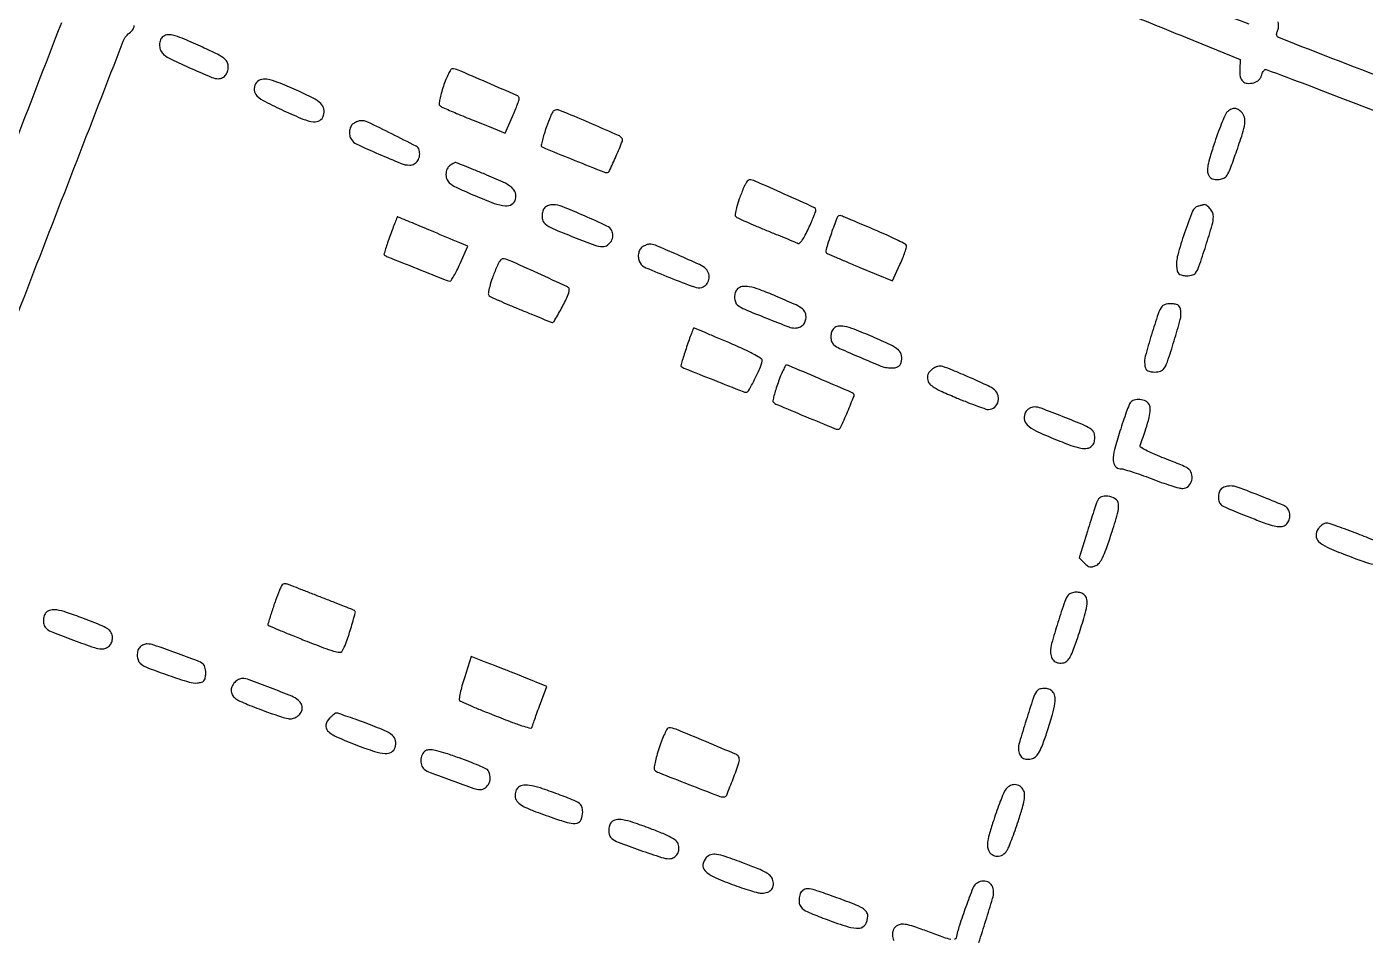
# Model space of a CAD drawing. Header units: metres. Extents: x 244 to 6504, y 133 to 4776.
# Drawn here: x 2729.8 to 3089, y 1568.6 to 1813.2 of the extents above; entities that cross this region are included whole.
import ezdxf

# ---------------------------------------------------------------- set-up
doc = ezdxf.new("R2010")
doc.units = ezdxf.units.M
doc.header["$MEASUREMENT"] = 0

msp = doc.modelspace()

# ---------------------------------------------------------------- linework, layer by layer
for points in [[(2911.41, 1862.55, -0.000024), (2956.38, 1844.42, -0.000034), (2996.66, 1828.17, -0.00002), (3030.58, 1814.48, -0.00043), (3040.7, 1810.39), (3055.4, 1804.43), (3055.28, 1801.76, 0.059155), (3055.42, 1799.79, 0.154594), (3056.1, 1798.55, 0.174817), (3057.29, 1798.02, 0.080023), (3059.02, 1798.17, 0.060586), (3059.79, 1798.46, 0.071737), (3060.43, 1798.93, 0.072805), (3060.9, 1799.54, 0.065035), (3061.19, 1800.29, -0.043738), (3061.41, 1800.92, -0.067543), (3061.71, 1801.4, -0.092998), (3062.04, 1801.68, -0.217506), (3062.36, 1801.71, -0.004707), (3073.43, 1797.58, -0.000015), (3212.47, 1744.26, -0.000001), (3356.48, 1689.04, -0.090549)], [(3360.94, 1697.34, -0.000001), (3222.9, 1750.06, -0.000075), (3098.13, 1797.73, -0.00214), (3065.96, 1810.18, -0.073954), (3065.43, 1810.49, -0.171769), (3065.19, 1810.87, -0.119206), (3065.2, 1811.42, -0.027546), (3065.48, 1812.31, 0.160032), (3065.58, 1814.51, 0.149546)], [(2390.74, 4302.36, -0.000001), (2436.6, 4383.87, -0.253439)], [(5649.78, 2908.29, -0.000001), (5592.12, 2927.27, -0.000136)], [(1770.95, 4232.21, -0.000001), (1756.31, 4203.53, -0.092463)], [(2358.85, 2292.47, -0.000002), (2402.87, 2275.77, -0.000001), (2455, 2255.99, -0.000469)], [(2661.8, 3304.26, -0.000001), (2697.55, 3290.75, -0.000089)], [(2166.88, 2385.74, -0.000003), (2059.01, 2428.09, -0.099946)], [(2836.31, 1902.63, -0.000001), (2798.12, 1918.05, -0.081722)], [(1593.92, 2905.57, -0.000004), (1514.48, 2912.51, -0.000011)], [(2910.82, 2101.23, -0.000002), (2871.64, 2116.15, -0.08954)], [(1989.74, 2610.17, -0.000005), (1937.37, 2630.58, -0.000013)], [(2835.59, 1257.96, 0.000001), (2811.6, 1266.94)], [(2724.87, 2153.38, -0.00001), (2851.52, 2105.29, -0.308463)], [(2487.51, 2262.24, 0.000015), (2352.21, 2313.65, 0.000934)], [(3433.83, 1894.18, -0.000012), (3289.85, 1953, -0.000025), (3146.63, 2011.53, -0.11823)], [(2592.86, 1267.89, -0.000002), (2552.45, 1283.32, -0.105537)], [(2874.35, 2096.45, 0.000005), (2911.92, 2082.18, 0.000032)], [(2862.15, 2119.97, -0.000008), (2820.04, 2135.87, -0.000412)], [(2535.59, 1289.9, -0.000004), (2496.83, 1304.97, -0.000295)], [(3121.11, 1058.8, -0.000012), (2978.85, 1116.92, -0.000024), (2837.26, 1174.78, -0.126636), (2834.9, 1176.54, 0.087599), (2834.29, 1177.07, 0.045304), (2833.38, 1177.51, 0.039193), (2832.23, 1177.84, 0.028537), (2830.93, 1178.04, -0.066973), (2828.35, 1178.63, -0.000154), (2791.71, 1192.34, -0.000926), (2747.74, 1208.91, -0.000419), (2690.2, 1230.77, -0.000083), (2637.37, 1250.91, -0.000137)], [(2796.52, 1908.71, -0.000023), (2830.06, 1895.27, -0.000319)], [(3007.48, 1833.68, -0.0002), (2928.29, 1865.55, -0.000056), (2878.37, 1885.67, -0.000093)], [(2739.05, 1814.25, -0.00015), (2712.73, 1746.2, -0.000111), (2686.19, 1677.72, -0.14856)], [(2702.96, 1673.09, -0.000179), (2729.2, 1740.98, -0.000132), (2755.67, 1809.33, -0.147774), (2757.56, 1811.75, 0.06287), (2758.11, 1812.25, 0.084357), (2758.45, 1812.83, 0.082448), (2758.59, 1813.51, 0.057216)], [(3057.84, 1813.85, -0.001044), (3038.66, 1821.31, -0.002299)], [(2582, 1359.84, -0.000007), (2591.28, 1384.3, -0.000479)], [(2985.25, 1567.41, 0.003556), (2987.14, 1573.29, 0.00315), (2988.97, 1579.24, 0.071786), (2989.24, 1581.01, 0.130031), (2988.82, 1582.64, 0.16133), (2987.66, 1583.69, 0.155223), (2986.08, 1583.87, 0.118909), (2984.48, 1583.13, 0.133597), (2983.66, 1582.02, 0.004684), (2981.77, 1576.99, 0.009257), (2980.06, 1572.01, 0.030371), (2979.19, 1568.65, -0.313557), (2978.75, 1568.22, -0.094128)], [(2977.76, 1568.25, -0.032587), (2975.9, 1568.77, -0.004291), (2972.05, 1570.18, 0.006152), (2968.37, 1571.52, 0.028144), (2966.19, 1572.14, 0.050557), (2964.71, 1572.32, 0.112422), (2963.61, 1572.09, 0.064079), (2962.91, 1571.66, 0.092677), (2962.44, 1571.1, 0.084488), (2962.17, 1570.38, 0.045156), (2962.09, 1569.42, 0.108033), (2962.41, 1567.93, 0.145735)]]:
    msp.add_lwpolyline(points, format="xyb")
for points in [[(2766.14, 1810.38, 0.123059), (2765.53, 1809.36, 0.09389), (2765.39, 1808.06, 0.091254), (2765.73, 1806.77, 0.107551), (2766.5, 1805.76, 0.064271), (2768.55, 1804.45, 0.006259), (2773.91, 1801.99, 0.004785), (2779.44, 1799.6, 0.099954), (2781.19, 1799.25, 0.121118), (2782.33, 1799.53, 0.119662), (2783.22, 1800.31, 0.105662), (2783.72, 1801.49, 0.077913), (2783.78, 1802.93, 0.129149), (2783.35, 1804.01, 0.08567), (2782.37, 1804.95, 0.037646), (2780.47, 1806.04, 0.005384), (2776.38, 1807.94, 0.006079), (2771.44, 1810.09, 0.041301), (2768.91, 1810.92, 0.09741), (2767.33, 1810.98, 0.159044)], [(2841.56, 1797.24, 0.012571), (2840.97, 1795.32, 0.022852), (2840.59, 1793.73, 0.021361), (2840.41, 1792.5, 0.244049), (2840.59, 1792.05, 0.075711), (2841.4, 1791.54, 0.002265), (2845.08, 1789.95, 0.004303), (2849.57, 1788.08, 0.002588), (2854.93, 1785.94), (2858.14, 1784.67), (2860.12, 1789.08, 0.008156), (2860.86, 1790.82, 0.011797), (2861.46, 1792.38, 0.007568), (2861.9, 1793.69, 0.159692), (2861.9, 1794.09, 0.211956), (2861.32, 1794.73, 0.0011), (2853.29, 1798.23, 0.001986), (2845.52, 1801.57, 0.100649), (2843.9, 1801.9, 0.266187), (2843.53, 1801.69, 0.016246), (2842.9, 1800.53, 0.020721), (2842.23, 1799.02, 0.013548)], [(2791.17, 1797.9, 0.147885), (2790.82, 1796.16, 0.179992), (2791.54, 1794.67, 0.072075), (2793.76, 1793.09, 0.01061), (2798.74, 1790.66, 0.011268), (2803.87, 1788.43, 0.066181), (2806.71, 1787.69, 0.167024), (2808.38, 1788.05, 0.183106), (2809.41, 1789.34, 0.126746), (2809.51, 1791.12, 0.155827), (2808.7, 1792.57, 0.071692), (2806.62, 1794.04, 0.011821), (2802.17, 1796.16, 0.01122), (2797.17, 1798.27, 0.055217), (2794.22, 1799.08, 0.121562), (2792.37, 1798.92, 0.190232)], [(2869.24, 1786.32, 0.009363), (2868.6, 1784.4, 0.015018), (2868.13, 1782.74, 0.008825), (2867.81, 1781.37, 0.316496), (2867.94, 1781.08, 0.041923), (2869.38, 1780.35, 0.000883), (2876.83, 1777.34, 0.00042), (2884.59, 1774.22, 0.095481), (2885.36, 1774.07, 0.290262), (2886.16, 1774.58, 0.008), (2887.94, 1778.52, 0.007898), (2889.6, 1782.51, 0.301224), (2889.41, 1783.42, 0.091126), (2888.57, 1783.99, 0.000826), (2881.57, 1787.05, 0.002305), (2875.06, 1789.85, 0.024131), (2872.33, 1790.86, 0.16726), (2871.55, 1790.84, 0.155147), (2870.93, 1790.35, 0.056731), (2870.28, 1789.12, 0.007252)], [(3052.05, 1790.47, 0.116895), (3051.53, 1789.81, 0.008846), (3050.59, 1787.71, 0.011812), (3049.58, 1785.13, 0.008707), (3048.57, 1782.23, 0.005501), (3047.31, 1778.27, 0.026587), (3046.75, 1775.98, 0.048755), (3046.61, 1774.47, 0.122027), (3046.88, 1773.41, 0.066185), (3047.35, 1772.75, 0.105102), (3047.92, 1772.36, 0.087899), (3048.68, 1772.19, 0.035528), (3049.74, 1772.21, 0.088753), (3051.03, 1772.58, 0.139431), (3051.89, 1773.34, 0.052806), (3052.69, 1774.96, 0.004396), (3054.29, 1779.37, 0.006963), (3056.01, 1784.51, 0.04345), (3056.62, 1787.21, 0.095334), (3056.52, 1788.93, 0.136091), (3055.77, 1790.26, 0.061844), (3054.85, 1790.98, 0.120893), (3053.96, 1791.25, 0.120813), (3053.05, 1791.08, 0.061716)], [(2817.51, 1787.27, 0.140896), (2816.8, 1786.52, 0.084678), (2816.41, 1785.35, 0.079653), (2816.43, 1784.03, 0.098838), (2816.87, 1782.9, 0.143743), (2818.18, 1781.75, 0.005354), (2824.23, 1779.03, 0.006905), (2830.23, 1776.51, 0.096364), (2832.52, 1776.06, 0.13006), (2833.76, 1776.39, 0.122824), (2834.71, 1777.3, 0.111738), (2835.18, 1778.62, 0.094098), (2835.07, 1780.1, 0.212403), (2834.27, 1781.11, 0.003505), (2827.71, 1784.45, 0.005079), (2821.27, 1787.59, 0.123377), (2819.33, 1787.98, 0.061222), (2819, 1787.92, 0.019494), (2818.52, 1787.76, 0.019131), (2818, 1787.53, 0.020211)], [(2843.25, 1775.86, 0.07809), (2842.75, 1775.36, 0.075336), (2842.42, 1774.73, 0.066533), (2842.27, 1773.96, 0.043651), (2842.3, 1773.05, 0.112353), (2842.72, 1771.84, 0.10535), (2843.63, 1770.9, 0.041776), (2845.5, 1769.87, 0.00455), (2850.01, 1767.88, 0.012427), (2855.22, 1765.8, 0.066193), (2858.2, 1765.13, 0.162138), (2859.95, 1765.54, 0.193061), (2860.95, 1766.89, 0.144514), (2860.9, 1768.61, 0.143327), (2859.92, 1770.03, 0.062703), (2857.58, 1771.49, 0.010166), (2852.65, 1773.64, 0.001686), (2849.76, 1774.83, 0.002642), (2847.26, 1775.82, 0.000706), (2845.07, 1776.68, 0.096712), (2844.8, 1776.73, 0.109326), (2844.59, 1776.68, 0.015183), (2844.19, 1776.47, 0.016784), (2843.73, 1776.19, 0.013518)], [(2922.12, 1769.93, 0.011354), (2920.97, 1766.97, 0.024146), (2920.24, 1764.62, 0.02515), (2919.87, 1762.86, 0.252606), (2920.12, 1762.18, 0.076838), (2920.57, 1761.88, 0.002087), (2922.76, 1760.9, 0.004282), (2925.34, 1759.77, 0.002917), (2928.3, 1758.54, -0.000023), (2931.28, 1757.31, -0.000033), (2933.93, 1756.23, -0.000018), (2936.17, 1755.31, -0.0005), (2936.76, 1755.06, 0.303183), (2937.23, 1755.16, 0.043622), (2937.89, 1755.95, 0.032794), (2938.68, 1757.24, 0.013546), (2939.57, 1759.08, 0.004791), (2940.33, 1760.8, 0.006777), (2940.97, 1762.34, 0.004118), (2941.48, 1763.65, 0.090989), (2941.55, 1764.05, 0.294407), (2941.18, 1764.62, 0.000954), (2933.06, 1768.28, 0.002042), (2925.25, 1771.75, 0.103756), (2923.63, 1772.09, 0.211548), (2923.34, 1771.96, 0.031941), (2922.93, 1771.46, 0.031185), (2922.51, 1770.76, 0.022332)], [(2868.82, 1764.67, 0.122), (2868.23, 1763.7, 0.079666), (2868.05, 1762.41, 0.08095), (2868.28, 1761.14, 0.135008), (2868.9, 1760.26, 0.073211), (2870.9, 1759.04, 0.006179), (2876.52, 1756.75, 0.005513), (2882.24, 1754.56, 0.088639), (2884.26, 1754.2, 0.144794), (2885.61, 1754.6, 0.11948), (2886.64, 1755.69, 0.118411), (2887.06, 1757.14, 0.140593), (2886.73, 1758.52, 0.157294), (2885.47, 1759.7, 0.005765), (2879.43, 1762.43, 0.008043), (2873.47, 1764.93, 0.09092), (2870.97, 1765.44, 0.05146), (2870.39, 1765.39, 0.039091), (2869.78, 1765.22, 0.040056), (2869.22, 1764.97, 0.070599)], [(3044.09, 1765.01, 0.236526), (3042.62, 1763.72, 0.013298), (3040.43, 1757.85, 0.018949), (3038.63, 1751.9, 0.092727), (3038.39, 1748.41, 0.046777), (3038.59, 1747.46, 0.134929), (3038.95, 1746.9, 0.123398), (3039.57, 1746.57, 0.036136), (3040.64, 1746.38, 0.04111), (3041.47, 1746.37, 0.042839), (3042.29, 1746.5, 0.046742), (3042.96, 1746.73, 0.119435), (3043.37, 1747.05, 0.085363), (3044.34, 1748.83, 0.00562), (3046.18, 1754.42, 0.00628), (3047.88, 1760.01, 0.070599), (3048.2, 1762.3, 0.113383), (3047.95, 1763.41, 0.069948), (3047.19, 1764.53, 0.076265), (3046.25, 1765.31, 0.225581), (3045.43, 1765.39, -0.018235), (3045.3, 1765.34, -0.00164), (3044.95, 1765.25, -0.002131), (3044.54, 1765.13, -0.001663)], [(2827.25, 1757.17, 0.005562), (2826.58, 1755.24, 0.008984), (2826.05, 1753.59, 0.003363), (2825.63, 1752.17, 0.303335), (2825.7, 1751.98, 0.072406), (2826.58, 1751.46, 0.000524), (2834.53, 1748.28, 0.000409), (2842.58, 1745.08, 0.094779), (2843.36, 1744.93, 0.257989), (2843.69, 1745.11, 0.010188), (2844.4, 1746.3, 0.015795), (2845.21, 1747.81, 0.010255), (2846.04, 1749.61), (2848.11, 1754.29), (2845.98, 1755.19, 0.000356), (2839, 1758.12, 0.000833), (2833.78, 1760.3, 0.00009), (2829.43, 1762.11, 0.09882), (2829.24, 1762.15, 0.306181), (2829.15, 1762.09, 0.000874), (2828.59, 1760.69, 0.00452), (2827.96, 1759.08, 0.002756)], [(2946.94, 1761.34, 0.002809), (2945.5, 1757.3, 0.010718), (2944.66, 1754.76, 0.008765), (2944.16, 1753.01, 0.267581), (2944.28, 1752.58, 0.093031), (2944.57, 1752.38, 0.00077), (2947.08, 1751.28, 0.002717), (2949.98, 1750.04, 0.001742), (2953.35, 1748.62), (2962.1, 1744.99), (2964.1, 1749.4, 0.01019), (2964.85, 1751.14, 0.014454), (2965.43, 1752.72, 0.010449), (2965.85, 1754.04, 0.164862), (2965.83, 1754.5, 0.180533), (2965.5, 1754.87, 0.005351), (2963.62, 1755.84, 0.010048), (2961.34, 1756.94, 0.006689), (2958.69, 1758.1, -0.000047), (2955.9, 1759.28, -0.000052), (2953.2, 1760.42, -0.000048), (2950.9, 1761.4, -0.000267), (2949.65, 1761.92, 0.013621), (2948.31, 1762.45, 0.140798), (2947.73, 1762.49, 0.217194), (2947.33, 1762.2, 0.038307)], [(2895.02, 1754.15, 0.140937), (2894.3, 1753.4, 0.083696), (2893.92, 1752.23, 0.079399), (2893.93, 1750.92, 0.103034), (2894.36, 1749.81, 0.148144), (2895.89, 1748.53, 0.006481), (2902.37, 1745.86, 0.00641), (2908.93, 1743.35, 0.150763), (2910.89, 1743.25, 0.147686), (2912.14, 1744, 0.130278), (2912.84, 1745.35, 0.126273), (2912.79, 1746.91, 0.13469), (2911.99, 1748.2, 0.080756), (2910.3, 1749.34, 0.004426), (2904.44, 1751.97, 0.003601), (2898.45, 1754.55, 0.108165), (2896.84, 1754.85, 0.063163), (2896.5, 1754.79, 0.020142), (2896.03, 1754.63, 0.019742), (2895.51, 1754.41, 0.020799)], [(2855.88, 1748.74, 0.011354), (2854.72, 1745.77, 0.024146), (2853.99, 1743.43, 0.02515), (2853.63, 1741.66, 0.252606), (2853.87, 1740.98, 0.076838), (2854.33, 1740.68, 0.002087), (2856.51, 1739.7, 0.004282), (2859.1, 1738.58, 0.002917), (2862.06, 1737.34, -0.000027), (2865.04, 1736.12, -0.000039), (2867.68, 1735.03, -0.000021), (2869.92, 1734.11, -0.000586), (2870.5, 1733.87, 0.372284), (2871.27, 1734.12, 0.009774), (2873.2, 1737.5, 0.015663), (2874.91, 1740.9, 0.109252), (2875.31, 1742.7, 0.292275), (2874.88, 1743.37, 0.00134), (2866.9, 1747.05, 0.002779), (2859.23, 1750.5, 0.104781), (2857.38, 1750.89, 0.211548), (2857.09, 1750.76, 0.031941), (2856.69, 1750.26, 0.031185), (2856.27, 1749.56, 0.022332)], [(2920.49, 1742.81, 0.121602), (2919.91, 1741.85, 0.077414), (2919.72, 1740.56, 0.079735), (2919.93, 1739.32, 0.148479), (2920.52, 1738.49, 0.064534), (2922.46, 1737.36, 0.004554), (2928.28, 1734.98, 0.00359), (2934.25, 1732.65, 0.091724), (2935.95, 1732.34, 0.090403), (2937.14, 1732.56, 0.109975), (2938.09, 1733.18, 0.108191), (2938.69, 1734.15, 0.085196), (2938.9, 1735.37, 0.125428), (2938.57, 1736.66, 0.11895), (2937.67, 1737.66, 0.044698), (2935.69, 1738.76, 0.004648), (2930.82, 1740.88, 0.010571), (2926.41, 1742.64, 0.043562), (2923.64, 1743.41, 0.080717), (2921.78, 1743.45, 0.163345)], [(3034.49, 1738.17, 0.086673), (3033.38, 1736.13, 0.007589), (3031.58, 1730.49, 0.007205), (3029.94, 1724.78, 0.095151), (3029.77, 1722.6, 0.045825), (3029.98, 1721.63, 0.134976), (3030.34, 1721.06, 0.124329), (3030.96, 1720.73, 0.036165), (3032.03, 1720.55, 0.04111), (3032.86, 1720.54, 0.042839), (3033.67, 1720.66, 0.046742), (3034.35, 1720.9, 0.119435), (3034.76, 1721.21, 0.086673), (3035.87, 1723.26, 0.007589), (3037.67, 1728.9, 0.007205), (3039.31, 1734.61, 0.095151), (3039.47, 1736.79, 0.045825), (3039.27, 1737.75, 0.134976), (3038.91, 1738.32, 0.124329), (3038.29, 1738.65, 0.036165), (3037.22, 1738.83, 0.04111), (3036.38, 1738.85, 0.042839), (3035.57, 1738.72, 0.046742), (3034.9, 1738.49, 0.119435)], [(2906.84, 1727.26, 0.003261), (2906.2, 1725.3, 0.005351), (2905.68, 1723.63, 0.001198), (2905.25, 1722.18, 0.320872), (2905.29, 1722.06, 0.058552), (2906.39, 1721.46, 0.000684), (2914.11, 1718.39, 0.000443), (2922.01, 1715.27, 0.094147), (2922.81, 1715.12, 0.271476), (2923.49, 1715.52, 0.008405), (2925.08, 1718.48, 0.015921), (2926.5, 1721.46, 0.057087), (2927.12, 1723.47, 0.300448), (2926.85, 1724.11, 0.021495), (2925.13, 1725.15, 0.018779), (2922.42, 1726.51, 0.005452), (2918.14, 1728.41, 0.000781), (2914.61, 1729.91, 0.001264), (2911.6, 1731.19, 0.000163), (2908.92, 1732.31, 0.09949), (2908.76, 1732.34, 0.310473), (2908.65, 1732.27, 0.001377), (2908.11, 1730.85, 0.005708), (2907.51, 1729.21, 0.003491)], [(2946.32, 1732.21, 0.121711), (2945.74, 1731.26, 0.077284), (2945.55, 1729.96, 0.078887), (2945.76, 1728.7, 0.139918), (2946.35, 1727.84, 0.06816), (2947.91, 1726.87, 0.003445), (2953.4, 1724.47, 0.003265), (2958.95, 1722.13, 0.073531), (2960.63, 1721.7, 0.026748), (2962.23, 1721.63, 0.084991), (2963.28, 1721.82, 0.127435), (2963.97, 1722.29, 0.102845), (2964.41, 1723.07, 0.123395), (2964.52, 1724.93, 0.164332), (2963.7, 1726.4, 0.07347), (2961.53, 1727.85, 0.011241), (2956.78, 1729.97, 0.006332), (2951.79, 1731.99, 0.040204), (2949.17, 1732.77, 0.09126), (2947.53, 1732.82, 0.159462)], [(2931.37, 1717.64, 0.011704), (2930.74, 1715.78, 0.017875), (2930.28, 1714.14, 0.012695), (2929.99, 1712.79, 0.256143), (2930.12, 1712.41, 0.089109), (2931.03, 1711.82, 0.000758), (2938.76, 1708.59, 0.000695), (2946.53, 1705.38, 0.098081), (2947.51, 1705.18, 0.295423), (2948.18, 1705.62, 0.005105), (2950.02, 1709.83, 0.004808), (2951.78, 1714.09, 0.364846), (2951.56, 1714.74, 0.037127), (2950.21, 1715.45, 0.000613), (2942.37, 1718.8, 0.000243), (2934.17, 1722.28, 0.100766), (2933.57, 1722.41, 0.286144), (2933.34, 1722.26, 0.00598), (2932.74, 1721.01, 0.012029), (2932.08, 1719.47, 0.007575)], [(2972.68, 1721.21, 0.041934), (2971.97, 1720.53, 0.09072), (2971.58, 1719.88, 0.097654), (2971.46, 1719.17, 0.054336), (2971.58, 1718.3, 0.131614), (2972.14, 1717.29, 0.063631), (2973.31, 1716.36, 0.03215), (2975.4, 1715.27, 0.006001), (2979.38, 1713.55, 0.004988), (2982.28, 1712.38, 0.006911), (2984.91, 1711.38, 0.004515), (2987.13, 1710.6, 0.082447), (2987.86, 1710.48, 0.17879), (2989.52, 1711.1, 0.16352), (2990.46, 1712.67, 0.151312), (2990.3, 1714.58, 0.153257), (2989.08, 1716.06, 0.036903), (2987.27, 1717.05, 0.003617), (2982.74, 1719.09, 0.004461), (2978.19, 1721.04, 0.022446), (2975.59, 1721.99, 0.075778), (2974.9, 1722.1, 0.066987), (2974.16, 1722.01, 0.060352), (2973.42, 1721.71, 0.044134)], [(2997.81, 1709.74, 0.150661), (2997.46, 1707.92, 0.177911), (2998.23, 1706.36, 0.078546), (3000.52, 1704.78, 0.014363), (3005.22, 1702.7, 0.007854), (3009.96, 1700.84, 0.041389), (3012.64, 1700.09, 0.085781), (3014.37, 1700.05, 0.160102), (3015.61, 1700.68, 0.121666), (3016.19, 1701.63, 0.077337), (3016.38, 1702.92, 0.079235), (3016.17, 1704.18, 0.143389), (3015.58, 1705.02, 0.070089), (3013.62, 1706.19, 0.005213), (3007.86, 1708.54, 0.004442), (3001.97, 1710.8, 0.089916), (3000.1, 1711.14, 0.076774), (2999.44, 1711.04, 0.061705), (2998.79, 1710.74, 0.060967), (2998.22, 1710.29, 0.070826)], [(3025.9, 1712.3, 0.066506), (3025.57, 1711.7, 0.003769), (3024.83, 1709.71, 0.005722), (3023.99, 1707.32, 0.004163), (3023.11, 1704.64, 0.014065), (3021.69, 1699.71, 0.065819), (3021.33, 1696.79, 0.166075), (3021.88, 1695.22, 0.228961), (3023.21, 1694.58, -0.069957), (3024.12, 1694.45, -0.006873), (3026.25, 1693.8, -0.008581), (3028.78, 1692.94, -0.0067), (3031.5, 1691.93, 0.007529), (3034.23, 1690.92, 0.00937), (3036.8, 1690.06, 0.007895), (3038.97, 1689.42, 0.067931), (3039.97, 1689.28, 0.189893), (3041.5, 1689.89, 0.146279), (3042.41, 1691.45, 0.138144), (3042.35, 1693.33, 0.167411), (3041.3, 1694.74, 0.047859), (3040.78, 1695.02, 0.002322), (3038.98, 1695.78, 0.003763), (3036.83, 1696.66, 0.002703), (3034.41, 1697.62, -0.010258), (3031.95, 1698.63, -0.020057), (3030.05, 1699.56, -0.01652), (3028.66, 1700.36, -0.354981), (3028.52, 1700.78, 0.007915), (3030.08, 1705.25, 0.024606), (3030.94, 1708.33, 0.035236), (3031.27, 1710.49, 0.144066), (3031, 1711.77, 0.157668), (3030.06, 1712.68, 0.087684), (3028.51, 1713.12, 0.089342), (3026.93, 1713, 0.173896)], [(3050.32, 1689.15, 0.121637), (3049.75, 1688.2, 0.077372), (3049.56, 1686.91, 0.079462), (3049.77, 1685.66, 0.145691), (3050.36, 1684.82, 0.062352), (3050.97, 1684.45, 0.003268), (3053.06, 1683.54, 0.00512), (3055.58, 1682.49, 0.003697), (3058.41, 1681.37, 0.005668), (3062.31, 1679.9, 0.028288), (3064.55, 1679.23, 0.052982), (3066.05, 1679.04, 0.112938), (3067.18, 1679.27, 0.124043), (3068.13, 1680.03, 0.1056), (3068.67, 1681.18, 0.100004), (3068.71, 1682.51, 0.099517), (3068.23, 1683.76, 0.15364), (3067.08, 1684.73, 0.004193), (3060.91, 1687.24, 0.006065), (3054.87, 1689.55, 0.088556), (3052.63, 1689.95, 0.045902), (3051.99, 1689.89, 0.037164), (3051.33, 1689.71, 0.03849), (3050.74, 1689.46, 0.075002)], [(3017.21, 1686.18, 0.033004), (3016.87, 1685.38, 0.002695), (3016.14, 1683.23, 0.003611), (3015.29, 1680.65, 0.00277), (3014.4, 1677.83), (3012.19, 1670.68), (3013.61, 1669.26, 0.031661), (3014.43, 1668.54, 0.110528), (3015.06, 1668.24, 0.120753), (3015.73, 1668.26, 0.041351), (3016.65, 1668.59, 0.119651), (3017.6, 1669.33, 0.052208), (3018.45, 1670.69, 0.028837), (3019.42, 1672.97, 0.006254), (3020.8, 1677.01, 0.010618), (3022.51, 1682.58, 0.092266), (3022.74, 1685.14, 0.239066), (3021.89, 1686.5, 0.110422), (3019.86, 1687.17, 0.036536), (3018.89, 1687.2, 0.078333), (3018.16, 1687.05, 0.098437), (3017.61, 1686.71, 0.088076)], [(3076.32, 1678.4, 0.145042), (3075.78, 1676.59, 0.207876), (3076.43, 1675.07, 0.08348), (3078.7, 1673.56, 0.012996), (3083.68, 1671.47, 0.011454), (3089.82, 1669.26, 0.094908), (3092.73, 1668.86, 0.283766), (3094.1, 1669.81, 0.127778), (3094.46, 1672.06, 0.087785), (3094.08, 1673.42, 0.133776), (3093.28, 1674.33, 0.050414), (3091.59, 1675.23, 0.004142), (3086.95, 1677.09, 0.004527), (3084.08, 1678.18, 0.006201), (3081.47, 1679.11, 0.004154), (3079.27, 1679.84, 0.070354), (3078.52, 1679.97, 0.113573), (3078.01, 1679.87, 0.050279), (3077.41, 1679.53, 0.046208), (3076.81, 1679.01, 0.046208)], [(2797.58, 1661.94, 0.012792), (2796.52, 1659.2, 0.008917), (2795.46, 1656.06, 0.002553), (2794.49, 1652.94, 0.281292), (2794.59, 1652.54, 0.094832), (2794.8, 1652.4, 0.000345), (2797.55, 1651.26, 0.001809), (2800.67, 1649.98, 0.001133), (2804.33, 1648.51, 0.003796), (2809.37, 1646.54, 0.021835), (2812.09, 1645.63, 0.039804), (2813.73, 1645.3, 0.289515), (2814.42, 1645.63, 0.056397), (2815.42, 1647.71, 0.011078), (2816.71, 1651.66, 0.0045), (2817.93, 1655.86, 0.334657), (2817.69, 1656.49, 0.041742), (2817.26, 1656.7, 0.000824), (2814.99, 1657.62, 0.001963), (2812.34, 1658.68, 0.001316), (2809.29, 1659.87, -0.000015), (2806.18, 1661.08, -0.000019), (2803.31, 1662.19, -0.000014), (2800.91, 1663.13, -0.000161), (2799.96, 1663.5, 0.056165), (2799.12, 1663.72, 0.183566), (2798.58, 1663.6, 0.12781), (2798.12, 1663.1, 0.022037)], [(3009.25, 1660.62, 0.092457), (3008.33, 1658.97, 0.005097), (3006.49, 1653.31, 0.006038), (3004.8, 1647.68, 0.069965), (3004.48, 1645.41, 0.09336), (3004.75, 1643.99, 0.129977), (3005.51, 1642.96, 0.13296), (3006.66, 1642.44, 0.09998), (3008.06, 1642.51, 0.136088), (3009.01, 1643.05, 0.07443), (3009.81, 1644.13, 0.035323), (3010.69, 1646.11, 0.005954), (3012.04, 1650.03, 0.006464), (3013.64, 1655.05, 0.037111), (3014.26, 1657.77, 0.07879), (3014.24, 1659.47, 0.155819), (3013.62, 1660.67, 0.121781), (3012.67, 1661.24, 0.077866), (3011.38, 1661.43, 0.079394), (3010.11, 1661.22, 0.138624)], [(2735.01, 1656.03, 0.121708), (2734.43, 1655.08, 0.077288), (2734.24, 1653.78, 0.078913), (2734.45, 1652.53, 0.14017), (2735.04, 1651.67, 0.080196), (2736.72, 1650.68, 0.004637), (2742.3, 1648.57, 0.004536), (2747.94, 1646.55, 0.08291), (2749.81, 1646.23, 0.090876), (2751, 1646.44, 0.110376), (2751.94, 1647.06, 0.108429), (2752.55, 1648.03, 0.085211), (2752.76, 1649.26, 0.126834), (2752.42, 1650.57, 0.12266), (2751.49, 1651.58, 0.048674), (2749.49, 1652.62, 0.005729), (2744.81, 1654.44, 0.008292), (2740.39, 1656.03, 0.04174), (2737.85, 1656.66, 0.084055), (2736.19, 1656.65, 0.153804)], [(2760.18, 1646.76, 0.121913), (2759.6, 1645.79, 0.078963), (2759.41, 1644.5, 0.080349), (2759.64, 1643.24, 0.136414), (2760.24, 1642.36, 0.08124), (2762.44, 1641.07, 0.009324), (2767.85, 1639.1, 0.008443), (2773.35, 1637.31, 0.09908), (2775.59, 1637.09, 0.037286), (2776.67, 1637.27, 0.137102), (2777.27, 1637.62, 0.135329), (2777.61, 1638.22, 0.035957), (2777.8, 1639.33, 0.041934), (2777.81, 1640.16, 0.042551), (2777.68, 1640.98, 0.046156), (2777.44, 1641.68, 0.113767), (2777.12, 1642.1, 0.082593), (2775.55, 1643.02, 0.003821), (2769.73, 1645.18, 0.003797), (2763.87, 1647.25, 0.08335), (2762.09, 1647.55, 0.059726), (2761.6, 1647.49, 0.039041), (2761.07, 1647.32, 0.038993), (2760.56, 1647.06, 0.058768)], [(2847.21, 1638.49, 0.010797), (2846.55, 1636.29, 0.016583), (2846.08, 1634.35, 0.011109), (2845.78, 1632.76, 0.257818), (2845.93, 1632.35, 0.078407), (2846.39, 1632.06, 0.001652), (2848.86, 1630.99, 0.003792), (2851.76, 1629.78, 0.002541), (2855.1, 1628.44, 0.0034), (2860.14, 1626.48, 0.015329), (2863.12, 1625.45, 0.01944), (2865, 1624.94, 0.481699), (2865.37, 1625.23, -0.084329), (2865.4, 1625.39, -0.000387), (2865.95, 1626.95, -0.001819), (2866.58, 1628.73, -0.001147), (2867.33, 1630.81), (2869.29, 1636.17), (2863.19, 1638.63, 0.001093), (2860.56, 1639.68, 0.000855), (2857.7, 1640.81, 0.000864), (2855.04, 1641.85, 0.002114), (2853.07, 1642.61), (2849.05, 1644.14)], [(2785.6, 1637.24, 0.094164), (2784.81, 1636.08, 0.127861), (2784.61, 1634.84, 0.128767), (2785.05, 1633.66, 0.096247), (2786.05, 1632.7, 0.040289), (2786.98, 1632.2, 0.005514), (2789.03, 1631.32, 0.006308), (2791.48, 1630.34, 0.005294), (2794.1, 1629.37, 0.004588), (2798.09, 1627.97, 0.040794), (2799.9, 1627.51, 0.096229), (2801.09, 1627.54, 0.090557), (2802.21, 1628.02, 0.088335), (2803.26, 1629.01, 0.138359), (2803.7, 1630.16, 0.141814), (2803.47, 1631.36, 0.094723), (2802.61, 1632.46, 0.082671), (2800.92, 1633.5, 0.004722), (2795.21, 1635.77, 0.004531), (2789.44, 1637.95, 0.087967), (2787.57, 1638.28, 0.08457), (2787.14, 1638.2, 0.037086), (2786.61, 1637.97, 0.035336), (2786.06, 1637.63, 0.039611)], [(3000.73, 1634.8, 0.060383), (2999.85, 1632.93, 0.003695), (2997.97, 1627.06, 0.003293), (2996.15, 1621.12, 0.071453), (2995.88, 1619.31, 0.107722), (2996.17, 1617.95, 0.140991), (2996.99, 1616.99, 0.135877), (2998.22, 1616.59, 0.096967), (2999.66, 1616.8, 0.11061), (3000.66, 1617.43, 0.072651), (3001.48, 1618.51, 0.037144), (3002.33, 1620.41, 0.006957), (3003.6, 1624.01, 0.009854), (3005.05, 1628.65, 0.038463), (3005.67, 1631.58, 0.067959), (3005.65, 1633.55, 0.162422), (3005.01, 1634.83, 0.123407), (3004.05, 1635.41, 0.075641), (3002.73, 1635.6, 0.079344), (3001.48, 1635.39, 0.173386)], [(2811.05, 1627.68, 0.142213), (2810.05, 1625.85, 0.256523), (2810.51, 1624.26, 0.092301), (2812.88, 1622.63, 0.013233), (2818.34, 1620.37, 0.013034), (2823.11, 1618.69, 0.062844), (2825.93, 1618.15, 0.142185), (2827.62, 1618.53, 0.192564), (2828.61, 1619.73, 0.122278), (2828.73, 1621.59, 0.175298), (2827.91, 1623, 0.07528), (2825.72, 1624.33, 0.010637), (2820.81, 1626.26, 0.002086), (2817.92, 1627.32, 0.00319), (2815.41, 1628.2, 0.001126), (2813.24, 1628.95, 0.084962), (2812.87, 1629.01, 0.135563), (2812.61, 1628.93, 0.020312), (2812.13, 1628.62, 0.021575), (2811.6, 1628.19, 0.017115)], [(2899.47, 1619.67, 0.011652), (2898.82, 1617.56, 0.018161), (2898.37, 1615.71, 0.013511), (2898.1, 1614.2, 0.239983), (2898.25, 1613.75, 0.099994), (2899.36, 1613.03, 0.001205), (2907.4, 1609.86, 0.001296), (2915.41, 1606.74, 0.091881), (2916.81, 1606.48, 0.3032), (2917.59, 1607, 0.006893), (2919.33, 1611.34, 0.00933), (2920.89, 1615.64, 0.164415), (2920.9, 1617.1, 0.214451), (2920.2, 1617.86, 0.001517), (2911.97, 1621.35, 0.002793), (2904.02, 1624.64, 0.097003), (2902.05, 1625.03, 0.272531), (2901.66, 1624.8, 0.014369), (2900.96, 1623.45, 0.019351), (2900.21, 1621.72, 0.012544)], [(2837.05, 1619, 0.173781), (2836.06, 1618.17, 0.098929), (2835.55, 1616.66, 0.097944), (2835.65, 1615.06, 0.166643), (2836.39, 1613.96, 0.071508), (2838.03, 1613.05, 0.003514), (2843.86, 1610.87, 0.003106), (2849.78, 1608.75, 0.084797), (2851.4, 1608.47, 0.162397), (2852.84, 1608.94, 0.131465), (2853.84, 1610.23, 0.120101), (2854.13, 1611.94, 0.123645), (2853.58, 1613.57, 0.143047), (2853.12, 1613.98, 0.006157), (2851.09, 1614.89, 0.01009), (2848.63, 1615.91, 0.006978), (2845.81, 1616.96, 0.007002), (2842.28, 1618.17, 0.021585), (2839.85, 1618.85, 0.030649), (2838.13, 1619.14, 0.116503)], [(2861.43, 1608.84, 0.074416), (2861.14, 1608.36, 0.041722), (2860.93, 1607.71, 0.040535), (2860.83, 1607.01, 0.052002), (2860.85, 1606.35, 0.16417), (2861.47, 1605.13, 0.0714), (2862.95, 1604.04, 0.033539), (2865.72, 1602.78, 0.005705), (2871.18, 1600.8, 0.018252), (2875.3, 1599.52, 0.120889), (2877.44, 1599.47, 0.249525), (2878.56, 1600.43, 0.094094), (2878.95, 1602.51, 0.080067), (2878.73, 1603.87, 0.159916), (2878.09, 1604.74, 0.059252), (2876.63, 1605.54, 0.00428), (2872.33, 1607.21, 0.010493), (2867.59, 1608.9, 0.043336), (2864.64, 1609.6, 0.08134), (2862.7, 1609.57, 0.17714)], [(2992.32, 1608.3, 0.042469), (2991.84, 1607.37, 0.005858), (2991.03, 1605.33, 0.006684), (2990.13, 1602.89, 0.005614), (2989.25, 1600.29, 0.00656), (2988.15, 1596.8, 0.029516), (2987.66, 1594.72, 0.052487), (2987.57, 1593.29, 0.097913), (2987.83, 1592.17, 0.136493), (2988.8, 1591.02, 0.146155), (2990.19, 1590.58, 0.139234), (2991.66, 1590.96, 0.120137), (2992.8, 1592.07, 0.042469), (2993.28, 1593.01, 0.005858), (2994.09, 1595.04, 0.006684), (2994.98, 1597.48, 0.005614), (2995.87, 1600.09, 0.00656), (2996.96, 1603.57, 0.029516), (2997.45, 1605.65, 0.052487), (2997.55, 1607.08, 0.097913), (2997.29, 1608.2, 0.136493), (2996.32, 1609.35, 0.146155), (2994.92, 1609.8, 0.139234), (2993.46, 1609.41, 0.120137)], [(2886.7, 1599.72, 0.121819), (2886.12, 1598.76, 0.078186), (2885.94, 1597.47, 0.079674), (2886.15, 1596.21, 0.137978), (2886.75, 1595.34, 0.083997), (2888.5, 1594.33, 0.004947), (2894.3, 1592.23, 0.005125), (2900.12, 1590.25, 0.079475), (2902.19, 1589.92, 0.132452), (2903.44, 1590.26, 0.127748), (2904.37, 1591.18, 0.118751), (2904.78, 1592.5, 0.104714), (2904.57, 1593.93, 0.138433), (2903.97, 1594.76, 0.041706), (2902.65, 1595.63, 0.027096), (2900.54, 1596.64, 0.007987), (2897.2, 1597.95, 0.008024), (2892.45, 1599.65, 0.039997), (2889.71, 1600.34, 0.080156), (2887.94, 1600.35, 0.159502)], [(2912.12, 1590.2, 0.159722), (2911.21, 1588.4, 0.233329), (2911.74, 1586.74, 0.094198), (2914.12, 1585.05, 0.018057), (2919.03, 1583.01, 0.008235), (2921.57, 1582.11, 0.009853), (2923.98, 1581.34, 0.008732), (2926.04, 1580.78, 0.062042), (2927.06, 1580.65, 0.089346), (2928.61, 1580.92, 0.142742), (2929.68, 1581.72, 0.149618), (2930.12, 1582.93, 0.101449), (2929.91, 1584.39, 0.117766), (2929.26, 1585.37, 0.060366), (2928.07, 1586.25, 0.03259), (2926.03, 1587.22, 0.006886), (2922.34, 1588.65, 0.00538), (2917.23, 1590.48, 0.045447), (2914.86, 1591.06, 0.112767), (2913.36, 1590.95, 0.122449)], [(2937.61, 1581.02, 0.084021), (2937.32, 1580.52, 0.03876), (2937.11, 1579.8, 0.036965), (2937.01, 1578.98, 0.042235), (2937.03, 1578.2, 0.118255), (2937.45, 1577.07, 0.108656), (2938.34, 1576.2, 0.042806), (2940.17, 1575.28, 0.004729), (2944.53, 1573.57, 0.015631), (2950.18, 1571.63, 0.09642), (2953.22, 1571.3, 0.238074), (2954.82, 1572.28, 0.137052), (2955.45, 1574.49, 0.157528), (2955.08, 1575.68, 0.107636), (2954.02, 1576.64, 0.03972), (2951.78, 1577.71, 0.004434), (2946.46, 1579.69, 0.004552), (2941.8, 1581.33, 0.04513), (2939.79, 1581.82, 0.124452), (2938.58, 1581.7, 0.133667)]]:
    msp.add_lwpolyline(points, format="xyb", close=True)

doc.saveas('drawing.dxf')
